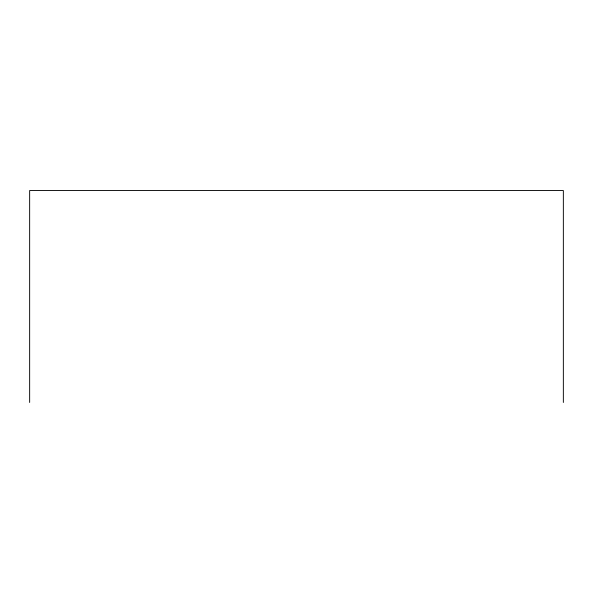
<?xml version="1.0" encoding="UTF-8"?>
<svg xmlns="http://www.w3.org/2000/svg" width="593" height="593" viewBox="0 0 593 593"><rect width="100%" height="100%" fill="white"/><g stroke="black" fill="none" stroke-linecap="round" stroke-linejoin="round"><path stroke-width="0.89" d="M563.35 402.462L563.35 190.538L29.65 190.538L29.65 402.462"/></g></svg>
